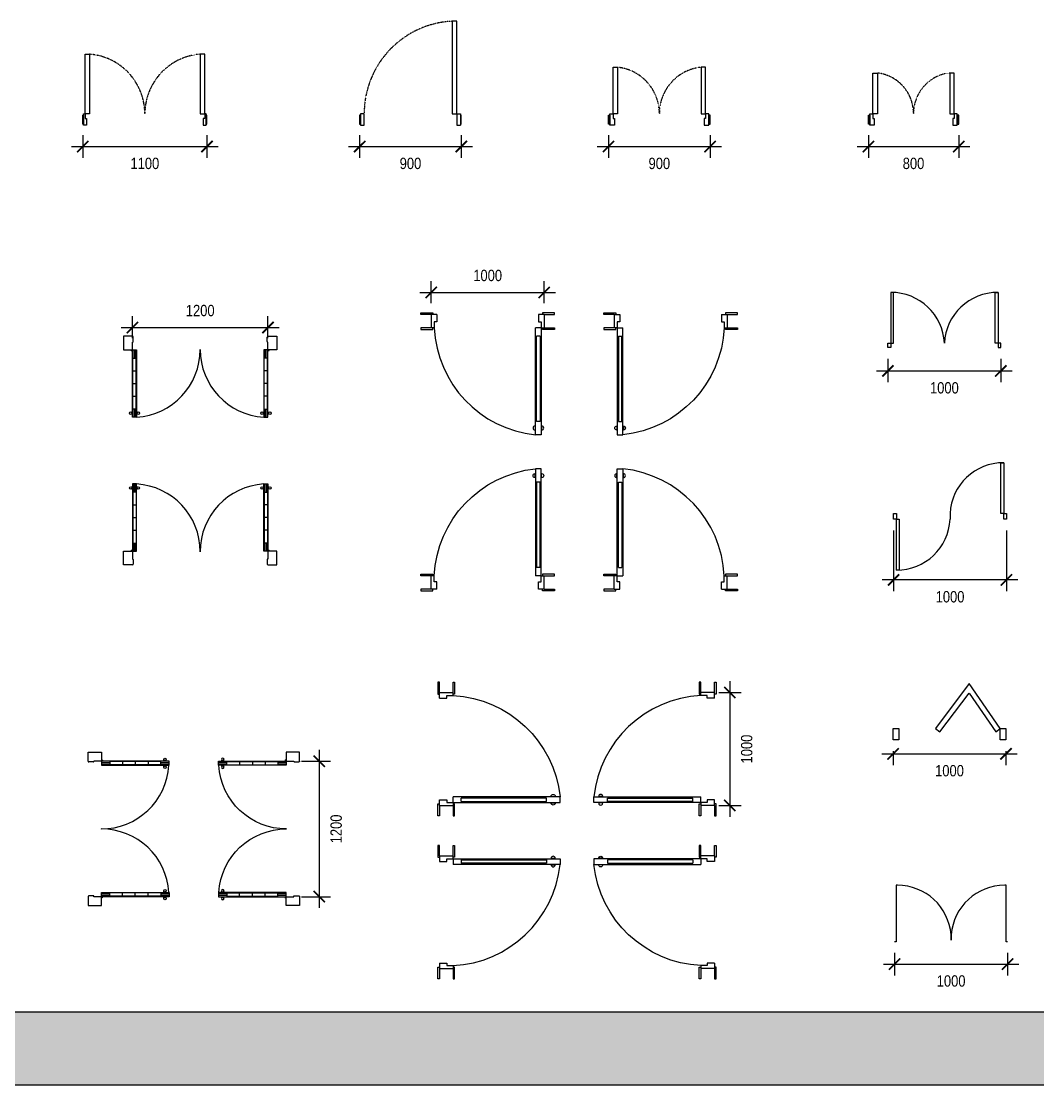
# Model space of a CAD drawing. Header units: millimetres. Extents: x -8671 to 35270, y 66420 to 88108.
# Drawn here: x 3152 to 12151, y 66420 to 75837 of the extents above; entities that cross this region are included whole.
import ezdxf

# ---------------------------------------------------------------- set-up
doc = ezdxf.new("R2010")
doc.units = ezdxf.units.MM
doc.linetypes.add('HIDDEN4', pattern=[0.09375, 0.0625, -0.03125])
doc.styles.add('DIM', font='', dxfattribs={"height": 100})
doc.styles.get('DIM').set_extended_font_data('VNI-Helve-Condense')
doc.dimstyles.new('100', dxfattribs={"dimtxt": 100, "dimasz": 100, "dimexe": 100, "dimexo": 100, "dimgap": 100, "dimtad": 2, "dimdec": 0, "dimzin": 0, "dimdsep": 46, "dimtxsty": 'DIM', "dimblk": 'ARCHTICK', "dimcen": 100, "dimdle": 100, "dimadec": 0, "dimazin": 0, "dimtfac": 1, "dimtdec": 0, "dimtofl": 0, "dimtmove": 0, "dimatfit": 3, "dimldrblk": 'ARCHTICK', "dimfxl": 0, "dimtolj": 1, "dimtzin": 0, "dimarcsym": 0})

# ---------------------------------------------------------------- blocks, each defined once
blk = doc.blocks.new('A$C55841D6B')
for points in [[(60.3, 628.2), (60.3, 100), (20.3, 100), (20.3, 628.2)], [(1039.7, 628.2), (1039.7, 100), (1079.7, 100), (1079.7, 628.2)], [(6.1, 100), (20.3, 100), (20.3, 60), (32.4, 60), (32.4, 16.2), (32.4, 0), (6.1, 0)], [(1093.9, 100), (1079.7, 100), (1079.7, 60), (1067.6, 60), (1067.6, 16.2), (1067.6, 0), (1093.9, 0)], [(6.1, 10), (0, 10), (0, 90), (6.1, 90)], [(1093.9, 10), (1100, 10), (1100, 90), (1093.9, 90)]]:
    blk.add_lwpolyline(points, close=True)
at = {"linetype": 'HIDDEN4'}
for centre, start, end in [((20.3, 100), 359.95577, 85.66933), ((1079.7, 100), 94.33067, 180.04423)]:
    blk.add_arc(centre, 529.7, start, end, dxfattribs=at)
blk = doc.blocks.new('A$C0CE462CD')
for p, q in [((860, 100), (860, 0)), ((860, 0), (893.9, 0))]:
    blk.add_line(p, q)
for points in [[(860, 100), (860, 920), (818.4, 920), (818.4, 100)], [(0, 10), (6.1, 10), (6.1, 90), (0, 90)], [(893.9, 10), (900, 10), (900, 90), (893.9, 90)]]:
    blk.add_lwpolyline(points, close=True)
for points in [[(6.1, 0), (40, 0), (40, 100), (6.1, 100)], [(6.1, 100), (6.1, 0)], [(860, 100), (893.9, 100), (893.9, 0)]]:
    blk.add_lwpolyline(points)
at = {"linetype": 'HIDDEN4'}
blk.add_arc((859.1, 101.9), 819.1, 92.8508, 180.13091, dxfattribs=at)
blk = doc.blocks.new('A$C50204844')
for points in [[(80, 512.2), (80, 100), (40, 100), (40, 512.2)], [(820, 512.2), (820, 100), (860, 100), (860, 512.2)], [(12.2, 100), (40, 100), (40, 60), (52.2, 60), (52.2, 16.2), (52.2, 0), (12.2, 0)], [(887.8, 100), (860, 100), (860, 60), (847.8, 60), (847.8, 16.2), (847.8, 0), (887.8, 0)], [(12.2, 10), (0, 10), (0, 90), (12.2, 90)], [(887.8, 10), (900, 10), (900, 90), (887.8, 90)]]:
    blk.add_lwpolyline(points, close=True)
at = {"linetype": 'HIDDEN4'}
for centre, start, end in [((39.4, 103.6), 359.53125, 84.33015), ((860.6, 103.6), 95.66985, 180.46875)]:
    blk.add_arc(centre, 410.6, start, end, dxfattribs=at)
blk = doc.blocks.new('A$C64F750C2')
for points in [[(80, 461.9), (80, 100), (40, 100), (40, 461.9)], [(720, 461.9), (720, 100), (760, 100), (760, 461.9)], [(12.2, 100), (40, 100), (40, 60), (52.2, 60), (52.2, 16.2), (52.2, 0), (12.2, 0)], [(787.8, 100), (760, 100), (760, 60), (747.8, 60), (747.8, 16.2), (747.8, 0), (787.8, 0)], [(12.2, 10), (0, 10), (0, 90), (12.2, 90)], [(787.8, 10), (800, 10), (800, 90), (787.8, 90)]]:
    blk.add_lwpolyline(points, close=True)
at = {"linetype": 'HIDDEN4'}
for centre, start, end in [((39.4, 103.6), 359.53125, 83.54079), ((760.6, 103.6), 96.45921, 180.46875)]:
    blk.add_arc(centre, 360.6, start, end, dxfattribs=at)
blk = doc.blocks.new('_ArchTick')
at = {"color": 0, "linetype": 'ByBlock', "const_width": 0.15}
blk.add_lwpolyline([(-0.5, -0.5), (0.5, 0.5)], dxfattribs=at)
blk = doc.blocks.new('*D95')
at = {"color": 0, "lineweight": -2}
for p, q in [((3696.1, 74827.2), (3696.1, 74627.9)), ((4796.1, 74827.2), (4796.1, 74627.9)), ((3596.1, 74727.9), (4896.1, 74727.9))]:
    blk.add_line(p, q, dxfattribs=at)
at = {"layer": 'DEFPOINTS', "color": 0}
for p in [(3696.1, 74927.2), (4796.1, 74927.2), (4796.1, 74727.9)]:
    blk.add_point(p, dxfattribs=at)
at = {"color": 0, "lineweight": -2, "xscale": 100, "yscale": 100, "zscale": 100, "rotation": 180}
blk.add_blockref('_ArchTick', (3696.1, 74727.9), dxfattribs=at)
at = {"color": 0, "lineweight": -2, "xscale": 100, "yscale": 100, "zscale": 100}
blk.add_blockref('_ArchTick', (4796.1, 74727.9), dxfattribs=at)
at = {"color": 0, "insert": (4246.1, 74577.9), "char_height": 100, "attachment_point": 5, "style": 'DIM'}
blk.add_mtext('\\A1;1100', dxfattribs=at)
blk = doc.blocks.new('*D96')
at = {"color": 0, "lineweight": -2}
for p, q in [((6148, 74827.2), (6148, 74627.9)), ((7048, 74827.2), (7048, 74627.9)), ((6048, 74727.9), (7148, 74727.9))]:
    blk.add_line(p, q, dxfattribs=at)
at = {"layer": 'DEFPOINTS', "color": 0}
for p in [(6148, 74927.2), (7048, 74927.2), (7048, 74727.9)]:
    blk.add_point(p, dxfattribs=at)
at = {"color": 0, "lineweight": -2, "xscale": 100, "yscale": 100, "zscale": 100, "rotation": 180}
blk.add_blockref('_ArchTick', (6148, 74727.9), dxfattribs=at)
at = {"color": 0, "lineweight": -2, "xscale": 100, "yscale": 100, "zscale": 100}
blk.add_blockref('_ArchTick', (7048, 74727.9), dxfattribs=at)
at = {"color": 0, "insert": (6598, 74577.9), "char_height": 100, "attachment_point": 5, "style": 'DIM'}
blk.add_mtext('\\A1;900', dxfattribs=at)
blk = doc.blocks.new('*D97')
at = {"color": 0, "lineweight": -2}
for p, q in [((8351.3, 74827.2), (8351.3, 74627.9)), ((9251.3, 74827.2), (9251.3, 74627.9)), ((8251.3, 74727.9), (9351.3, 74727.9))]:
    blk.add_line(p, q, dxfattribs=at)
at = {"layer": 'DEFPOINTS', "color": 0}
for p in [(8351.3, 74927.2), (9251.3, 74927.2), (9251.3, 74727.9)]:
    blk.add_point(p, dxfattribs=at)
at = {"color": 0, "lineweight": -2, "xscale": 100, "yscale": 100, "zscale": 100, "rotation": 180}
blk.add_blockref('_ArchTick', (8351.3, 74727.9), dxfattribs=at)
at = {"color": 0, "lineweight": -2, "xscale": 100, "yscale": 100, "zscale": 100}
blk.add_blockref('_ArchTick', (9251.3, 74727.9), dxfattribs=at)
at = {"color": 0, "insert": (8801.3, 74577.9), "char_height": 100, "attachment_point": 5, "style": 'DIM'}
blk.add_mtext('\\A1;900', dxfattribs=at)
blk = doc.blocks.new('*D98')
at = {"color": 0, "lineweight": -2}
for p, q in [((10651.8, 74827.2), (10651.8, 74627.9)), ((11451.8, 74827.2), (11451.8, 74627.9)), ((10551.8, 74727.9), (11551.8, 74727.9))]:
    blk.add_line(p, q, dxfattribs=at)
at = {"layer": 'DEFPOINTS', "color": 0}
for p in [(10651.8, 74927.2), (11451.8, 74927.2), (11451.8, 74727.9)]:
    blk.add_point(p, dxfattribs=at)
at = {"color": 0, "lineweight": -2, "xscale": 100, "yscale": 100, "zscale": 100, "rotation": 180}
blk.add_blockref('_ArchTick', (10651.8, 74727.9), dxfattribs=at)
at = {"color": 0, "lineweight": -2, "xscale": 100, "yscale": 100, "zscale": 100}
blk.add_blockref('_ArchTick', (11451.8, 74727.9), dxfattribs=at)
at = {"color": 0, "insert": (11051.8, 74577.9), "char_height": 100, "attachment_point": 5, "style": 'DIM'}
blk.add_mtext('\\A1;800', dxfattribs=at)
blk = doc.blocks.new('format')
at = {"true_color": 0x546d8e}
h = blk.add_hatch(color=155, dxfattribs=at)
h.set_gradient(color1=(68, 68, 68), color2=(84, 109, 142), tint=1)
h.paths.add_polyline_path([(-4942.5, 67066), (-4942.5, 66419.8), (35270.4, 66419.8), (35270.4, 67066)])
at = {"color": 155, "true_color": 0x546d8e}
for p, q in [((-4942.5, 67066), (35270.4, 67066)), ((-4942.5, 66419.8), (35270.4, 66419.8))]:
    blk.add_line(p, q, dxfattribs=at)
blk = doc.blocks.new('A$C5C480009')
for p, q in [((0, 717.3), (0, 597.3)), ((79.3, 717.3), (0, 717.3)), ((79.3, 601), (79.3, 666.1)), ((79.3, 666.1), (82.9, 666.1)), ((86.6, 669.8), (86.6, 710)), ((1271.9, 669.8), (1271.9, 710)), ((1279.3, 666.1), (1275.6, 666.1)), ((1279.3, 717.3), (1358.5, 717.3)), ((1279.3, 601), (1279.3, 666.1)), ((1358.5, 717.3), (1358.5, 597.3)), ((0, 597.3), (75.6, 597.3)), ((78.1, 591.3), (68.2, 591.3)), ((73.1, 586.3), (73.1, 596.2)), ((79.3, 597.3), (78.2, 598.4)), ((79.3, 0), (79.3, 597.3)), ((79.3, 597.3), (115.9, 597.3)), ((90.2, 597.3), (90.2, 524.2)), ((104.9, 597.3), (104.9, 524.2)), ((115.9, 597.3), (115.9, 0)), ((680.3, 597.3), (678.3, 597.3)), ((680.3, 597.3), (678.3, 597.3)), ((680.3, 597.3), (678.3, 597.3)), ((1242.7, 597.3), (1242.7, 0)), ((1279.3, 597.3), (1242.7, 597.3)), ((1253.7, 597.3), (1253.7, 524.2)), ((1268.3, 597.3), (1268.3, 524.2)), ((1279.3, 597.3), (1280.3, 598.4)), ((1279.3, 0), (1279.3, 597.3)), ((1280.4, 591.3), (1290.4, 591.3)), ((1358.5, 597.3), (1282.9, 597.3)), ((1285.4, 586.3), (1285.4, 596.2)), ((79.3, 524.2), (115.9, 524.2)), ((82.9, 73.2), (82.9, 524.2)), ((112.2, 73.2), (112.2, 524.2)), ((1279.3, 524.2), (1242.7, 524.2)), ((1246.3, 73.2), (1246.3, 524.2)), ((1275.6, 73.2), (1275.6, 524.2)), ((79.3, 411.5), (115.9, 411.5)), ((1279.3, 411.5), (1242.7, 411.5)), ((79.3, 298.8), (115.9, 298.8)), ((1279.3, 298.8), (1242.7, 298.8)), ((79.3, 186.1), (115.9, 186.1)), ((1279.3, 186.1), (1242.7, 186.1)), ((115.9, 73.2), (79.3, 73.2)), ((90.2, 73.2), (90.2, 0)), ((104.9, 73.2), (104.9, 0)), ((1242.7, 73.2), (1279.3, 73.2)), ((1253.7, 73.2), (1253.7, 0)), ((1268.3, 73.2), (1268.3, 0)), ((115.9, 0), (79.3, 0)), ((1242.7, 0), (1279.3, 0))]:
    blk.add_line(p, q)
for centre, radius in [((73.1, 591.3), 3.45), ((1285.4, 591.3), 3.45), ((63, 36.6), 11), ((132.1, 36.6), 11), ((1226.4, 36.6), 11), ((1295.5, 36.6), 11)]:
    blk.add_circle(centre, radius)
for centre, radius, start, end in [((79.3, 710), 7.32, 0, 90), ((82.9, 669.8), 3.66, 270, 0), ((1279.3, 710), 7.32, 90, 180), ((1275.6, 669.8), 3.66, 180, 270), ((75.6, 601), 3.66, 270, 0), ((79.6, 599.7), 599.6, 273.4567, 0.12774), ((1278.9, 599.7), 599.6, 179.87226, 266.5433), ((1282.9, 601), 3.66, 180, 270), ((72, 54), 8.75, 234.96996, 326.28861), ((72, 19.2), 8.75, 33.71139, 125.03004), ((123.1, 54), 8.75, 213.71139, 305.03004), ((123.1, 19.2), 8.75, 54.96996, 146.28861), ((1235.4, 54), 8.75, 234.96996, 326.28861), ((1235.4, 19.2), 8.75, 33.71139, 125.03004), ((1286.5, 54), 8.75, 213.71139, 305.03004), ((1286.5, 19.2), 8.75, 54.96996, 146.28861)]:
    blk.add_arc(centre, radius, start, end)
blk = doc.blocks.new('A$C0D315CAB')
for p, q in [((79.3, 717.3), (79.3, 120)), ((115.9, 717.3), (79.3, 717.3)), ((90.2, 644.2), (90.2, 717.3)), ((104.9, 644.2), (104.9, 717.3)), ((115.9, 120), (115.9, 717.3)), ((1242.7, 120), (1242.7, 717.3)), ((1242.7, 717.3), (1279.3, 717.3)), ((1253.7, 644.2), (1253.7, 717.3)), ((1268.3, 644.2), (1268.3, 717.3)), ((1279.3, 717.3), (1279.3, 120)), ((115.9, 644.2), (79.3, 644.2)), ((82.9, 644.2), (82.9, 193.2)), ((112.2, 644.2), (112.2, 193.2)), ((1242.7, 644.2), (1279.3, 644.2)), ((1246.3, 644.2), (1246.3, 193.2)), ((1275.6, 644.2), (1275.6, 193.2)), ((79.3, 531.2), (115.9, 531.2)), ((1279.3, 531.2), (1242.7, 531.2)), ((79.3, 418.5), (115.9, 418.5)), ((1279.3, 418.5), (1242.7, 418.5)), ((79.3, 305.9), (115.9, 305.9)), ((1279.3, 305.9), (1242.7, 305.9)), ((79.3, 193.2), (115.9, 193.2)), ((90.2, 120), (90.2, 193.2)), ((104.9, 120), (104.9, 193.2)), ((1279.3, 193.2), (1242.7, 193.2)), ((1253.7, 120), (1253.7, 193.2)), ((1268.3, 120), (1268.3, 193.2)), ((0, 120), (75.6, 120)), ((0, 0), (0, 120)), ((78.1, 126.1), (68.2, 126.1)), ((73.1, 131.1), (73.1, 121.1)), ((79.3, 120), (78.2, 118.9)), ((79.3, 120), (115.9, 120)), ((79.3, 116.3), (79.3, 51.2)), ((680.3, 120), (678.3, 120)), ((680.3, 120), (678.3, 120)), ((680.3, 120), (678.3, 120)), ((1279.3, 120), (1242.7, 120)), ((1279.3, 120), (1280.3, 118.9)), ((1279.3, 116.3), (1279.3, 51.2)), ((1280.4, 126.1), (1290.4, 126.1)), ((1358.5, 120), (1282.9, 120)), ((1285.4, 131.1), (1285.4, 121.1)), ((1358.5, 0), (1358.5, 120)), ((79.3, 0), (0, 0)), ((79.3, 51.2), (82.9, 51.2)), ((86.6, 47.6), (86.6, 7.3)), ((1271.9, 47.6), (1271.9, 7.3)), ((1279.3, 51.2), (1275.6, 51.2)), ((1279.3, 0), (1358.5, 0))]:
    blk.add_line(p, q)
for centre, radius in [((63, 680.8), 11), ((132.1, 680.8), 11), ((1226.4, 680.8), 11), ((1295.5, 680.8), 11), ((73.1, 126.1), 3.45), ((1285.4, 126.1), 3.45)]:
    blk.add_circle(centre, radius)
for centre, radius, start, end in [((72, 698.2), 8.75, 234.96996, 326.28861), ((72, 663.4), 8.75, 33.71139, 125.03004), ((79.6, 117.7), 599.6, 359.87226, 86.5433), ((123.1, 698.2), 8.75, 213.71139, 305.03004), ((123.1, 663.4), 8.75, 54.96996, 146.28861), ((1278.9, 117.7), 599.6, 93.4567, 180.12774), ((1235.4, 698.2), 8.75, 234.96996, 326.28861), ((1235.4, 663.4), 8.75, 33.71139, 125.03004), ((1286.5, 698.2), 8.75, 213.71139, 305.03004), ((1286.5, 663.4), 8.75, 54.96996, 146.28861), ((75.6, 116.3), 3.66, 0, 90), ((1282.9, 116.3), 3.66, 90, 180), ((79.3, 7.3), 7.32, 270, 0), ((82.9, 47.6), 3.66, 0, 90), ((1275.6, 47.6), 3.66, 90, 180), ((1279.3, 7.3), 7.32, 180, 270)]:
    blk.add_arc(centre, radius, start, end)
blk = doc.blocks.new('*D107')
at = {"color": 0, "lineweight": -2}
for p, q in [((4136.2, 73031.4), (4136.2, 73224.9)), ((5336.2, 73031.4), (5336.2, 73224.9)), ((4036.2, 73124.9), (5436.2, 73124.9))]:
    blk.add_line(p, q, dxfattribs=at)
at = {"layer": 'DEFPOINTS', "color": 0}
for p in [(5336.2, 73124.9), (4136.2, 72931.4), (5336.2, 72931.4)]:
    blk.add_point(p, dxfattribs=at)
at = {"color": 0, "lineweight": -2, "xscale": 100, "yscale": 100, "zscale": 100, "rotation": 180}
blk.add_blockref('_ArchTick', (4136.2, 73124.9), dxfattribs=at)
at = {"color": 0, "lineweight": -2, "xscale": 100, "yscale": 100, "zscale": 100}
blk.add_blockref('_ArchTick', (5336.2, 73124.9), dxfattribs=at)
at = {"color": 0, "insert": (4736.2, 73274.9), "char_height": 100, "attachment_point": 5, "style": 'DIM'}
blk.add_mtext('\\A1;1200', dxfattribs=at)
blk = doc.blocks.new('A$C118B6EC8')
for p, q in [((0, 1081.3), (105.6, 1081.3)), ((0, 1067.1), (0, 1081.3)), ((91.4, 1067.1), (0, 1067.1)), ((141.4, 1067.1), (91.4, 1067.1)), ((91.4, 1067.1), (91.4, 947.1)), ((105.6, 1081.3), (105.6, 1066.8)), ((141.4, 1067.1), (141.4, 1001.9)), ((1091.4, 1067.1), (1041.4, 1067.1)), ((1041.4, 1067.1), (1041.4, 1001.9)), ((1182.8, 1081.3), (1077.2, 1081.3)), ((1077.2, 1081.3), (1077.2, 1066.8)), ((1091.4, 1067.1), (1091.4, 947.1)), ((1091.4, 1067.1), (1182.8, 1067.1)), ((1182.8, 1067.1), (1182.8, 1081.3)), ((91.4, 947.1), (0, 947.1)), ((0, 947.1), (0, 932.9)), ((117.8, 947.1), (91.4, 947.1)), ((105.6, 932.9), (105.6, 947.5)), ((141.4, 1001.9), (117.8, 1001.9)), ((117.8, 1001.9), (117.8, 947.1)), ((1065, 947.1), (1015, 947.1)), ((1015, 0), (1015, 947.1)), ((1041.4, 1001.9), (1065, 1001.9)), ((1065, 1001.9), (1065, 947.1)), ((1065, 947.1), (1065, 0)), ((1065, 947.1), (1091.4, 947.1)), ((1077.2, 932.9), (1077.2, 947.5)), ((1091.4, 947.1), (1182.8, 947.1)), ((1182.8, 947.1), (1182.8, 932.9)), ((0, 932.9), (105.6, 932.9)), ((1025, 867.1), (1015, 867.1)), ((1055, 874.6), (1025, 874.6)), ((1025, 119.5), (1025, 874.6)), ((1055, 874.6), (1055, 119.5)), ((1065, 867.1), (1055, 867.1)), ((1182.8, 932.9), (1077.2, 932.9)), ((1025, 130), (1015, 130)), ((1055, 119.5), (1025, 119.5)), ((1065, 130), (1055, 130)), ((1010.9, 78.5), (1010.9, 42.4)), ((1069.1, 78.5), (1069.1, 42.4)), ((1065, 0), (1015, 0))]:
    blk.add_line(p, q)
for centre, radius, start, end in [((1120.1, 998), 1003.5, 182.9057, 263.98835), ((1010.9, 60.5), 18.1, 90, 270), ((1069.1, 60.5), 18.1, 270, 90)]:
    blk.add_arc(centre, radius, start, end)
blk = doc.blocks.new('*D109')
at = {"color": 0, "lineweight": -2}
for p, q in [((6781.4, 73341.6), (6781.4, 73535.7)), ((7781.4, 73341.6), (7781.4, 73535.7)), ((6681.4, 73435.7), (7881.4, 73435.7))]:
    blk.add_line(p, q, dxfattribs=at)
at = {"layer": 'DEFPOINTS', "color": 0}
for p in [(7781.4, 73435.7), (6781.4, 73241.6), (7781.4, 73241.6)]:
    blk.add_point(p, dxfattribs=at)
at = {"color": 0, "lineweight": -2, "xscale": 100, "yscale": 100, "zscale": 100, "rotation": 180}
blk.add_blockref('_ArchTick', (6781.4, 73435.7), dxfattribs=at)
at = {"color": 0, "lineweight": -2, "xscale": 100, "yscale": 100, "zscale": 100}
blk.add_blockref('_ArchTick', (7781.4, 73435.7), dxfattribs=at)
at = {"color": 0, "insert": (7281.4, 73585.7), "char_height": 100, "attachment_point": 5, "style": 'DIM'}
blk.add_mtext('\\A1;1000', dxfattribs=at)
blk = doc.blocks.new('*D110')
at = {"color": 0, "lineweight": -2}
for p, q in [((9425, 69992.5), (9425, 68792.5)), ((9329, 69892.5), (9525, 69892.5)), ((9329, 68892.5), (9525, 68892.5))]:
    blk.add_line(p, q, dxfattribs=at)
at = {"layer": 'DEFPOINTS', "color": 0}
for p in [(9229, 69892.5), (9229, 68892.5), (9425, 68892.5)]:
    blk.add_point(p, dxfattribs=at)
at = {"color": 0, "lineweight": -2, "xscale": 100, "yscale": 100, "zscale": 100}
for p, rotation in [((9425, 69892.5), 90), ((9425, 68892.5), 270)]:
    blk.add_blockref('_ArchTick', p, dxfattribs=dict(at, rotation=rotation))
at = {"color": 0, "insert": (9575, 69392.5), "char_height": 100, "attachment_point": 5, "rotation": 90, "style": 'DIM'}
blk.add_mtext('\\A1;1000', dxfattribs=at)
blk = doc.blocks.new('A$C3B810B85')
for p, q in [((0, 1358.5), (120, 1358.5)), ((0, 1279.3), (0, 1358.5)), ((120, 1358.5), (120, 1282.9)), ((47.6, 1271.9), (7.3, 1271.9)), ((116.3, 1279.3), (51.2, 1279.3)), ((51.2, 1279.3), (51.2, 1275.6)), ((120, 1279.3), (118.9, 1280.3)), ((717.3, 1279.3), (120, 1279.3)), ((120, 1279.3), (120, 1242.7)), ((120, 1268.3), (193.2, 1268.3)), ((120, 1253.7), (193.2, 1253.7)), ((120, 1242.7), (717.3, 1242.7)), ((131.1, 1285.4), (121.1, 1285.4)), ((126.1, 1280.4), (126.1, 1290.4)), ((193.2, 1279.3), (193.2, 1242.7)), ((644.2, 1275.6), (193.2, 1275.6)), ((644.2, 1246.3), (193.2, 1246.3)), ((305.9, 1279.3), (305.9, 1242.7)), ((418.5, 1279.3), (418.5, 1242.7)), ((531.2, 1279.3), (531.2, 1242.7)), ((644.2, 1242.7), (644.2, 1279.3)), ((644.2, 1268.3), (717.3, 1268.3)), ((644.2, 1253.7), (717.3, 1253.7)), ((717.3, 1242.7), (717.3, 1279.3)), ((120, 678.3), (120, 680.3)), ((120, 678.3), (120, 680.3)), ((120, 678.3), (120, 680.3)), ((120, 115.9), (717.3, 115.9)), ((120, 79.3), (120, 115.9)), ((120, 104.9), (193.2, 104.9)), ((193.2, 79.3), (193.2, 115.9)), ((644.2, 112.2), (193.2, 112.2)), ((305.9, 79.3), (305.9, 115.9)), ((418.5, 79.3), (418.5, 115.9)), ((531.2, 79.3), (531.2, 115.9)), ((644.2, 115.9), (644.2, 79.3)), ((644.2, 104.9), (717.3, 104.9)), ((717.3, 115.9), (717.3, 79.3)), ((0, 79.3), (0, 0)), ((47.6, 86.6), (7.3, 86.6)), ((51.2, 79.3), (51.2, 82.9)), ((116.3, 79.3), (51.2, 79.3)), ((120, 79.3), (118.9, 78.2)), ((120, 90.2), (193.2, 90.2)), ((717.3, 79.3), (120, 79.3)), ((120, 0), (120, 75.6)), ((131.1, 73.1), (121.1, 73.1)), ((126.1, 78.1), (126.1, 68.2)), ((644.2, 82.9), (193.2, 82.9)), ((644.2, 90.2), (717.3, 90.2)), ((0, 0), (120, 0))]:
    blk.add_line(p, q)
for centre, radius in [((126.1, 1285.4), 3.45), ((680.8, 1295.5), 11), ((680.8, 1226.4), 11), ((680.8, 132.1), 11), ((126.1, 73.1), 3.45), ((680.8, 63), 11)]:
    blk.add_circle(centre, radius)
for centre, radius, start, end in [((7.3, 1279.3), 7.32, 180, 270), ((47.6, 1275.6), 3.66, 270, 0), ((116.3, 1282.9), 3.66, 270, 0), ((117.7, 1278.9), 599.6, 269.87226, 356.5433), ((663.4, 1286.5), 8.75, 303.71139, 35.03004), ((663.4, 1235.4), 8.75, 324.96996, 56.28861), ((698.2, 1286.5), 8.75, 144.96996, 236.28861), ((698.2, 1235.4), 8.75, 123.71139, 215.03004), ((117.7, 79.6), 599.6, 3.4567, 90.12774), ((663.4, 123.1), 8.75, 303.71139, 35.03004), ((698.2, 123.1), 8.75, 144.96996, 236.28861), ((7.3, 79.3), 7.32, 90, 180), ((47.6, 82.9), 3.66, 0, 90), ((116.3, 75.6), 3.66, 0, 90), ((663.4, 72), 8.75, 324.96996, 56.28861), ((698.2, 72), 8.75, 123.71139, 215.03004)]:
    blk.add_arc(centre, radius, start, end)
blk = doc.blocks.new('*D112')
at = {"color": 0, "lineweight": -2}
for p, q in [((5790.3, 69385.2), (5790.3, 67985.2)), ((5633, 69285.2), (5890.3, 69285.2)), ((5633, 68085.2), (5890.3, 68085.2))]:
    blk.add_line(p, q, dxfattribs=at)
at = {"layer": 'DEFPOINTS', "color": 0}
for p in [(5533, 69285.2), (5533, 68085.2), (5790.3, 68085.2)]:
    blk.add_point(p, dxfattribs=at)
at = {"color": 0, "lineweight": -2, "xscale": 100, "yscale": 100, "zscale": 100}
for p, rotation in [((5790.3, 69285.2), 90), ((5790.3, 68085.2), 270)]:
    blk.add_blockref('_ArchTick', p, dxfattribs=dict(at, rotation=rotation))
at = {"color": 0, "insert": (5940.3, 68685.2), "char_height": 100, "attachment_point": 5, "rotation": 90, "style": 'DIM'}
blk.add_mtext('\\A1;1200', dxfattribs=at)
blk = doc.blocks.new('A$C16FA5A5B')
for p, q in [((50, 487.5), (25, 487.5)), ((25, 487.5), (25, 37.5)), ((50, 37.5), (50, 487.5)), ((950, 37.5), (950, 487.5)), ((950, 487.5), (975, 487.5)), ((975, 487.5), (975, 37.5)), ((0, 0), (0, 37.5)), ((0, 37.5), (25, 37.5)), ((25, 0), (0, 0)), ((25, 37.5), (25, 0)), ((25, 37.5), (50, 37.5)), ((975, 37.5), (950, 37.5)), ((975, 37.5), (975, 0)), ((1000, 37.5), (975, 37.5)), ((975, 0), (1000, 0)), ((1000, 0), (1000, 37.5))]:
    blk.add_line(p, q)
for centre, start, end in [((28.6, 15.6), 2.66196, 90.43436), ((971.4, 15.6), 89.56564, 177.33804)]:
    blk.add_arc(centre, 471.9, start, end)
blk = doc.blocks.new('A$C3C570BAE')
for p, q in [((675, 500), (375, 100)), ((950, 100), (675, 500)), ((415, 70), (673.2, 414.3)), ((673.2, 414.3), (908.8, 71.7)), ((0, 0), (0, 100)), ((0, 100), (50, 100)), ((50, 100), (50, 0)), ((375, 100), (415, 70)), ((908.8, 71.7), (950, 100)), ((950, 0), (950, 100)), ((950, 100), (1000, 100)), ((1000, 100), (1000, 0)), ((50, 0), (0, 0)), ((1000, 0), (950, 0))]:
    blk.add_line(p, q)
blk = doc.blocks.new('A$C28A267D9')
for p, q in [((25, 500), (12.5, 500)), ((12.5, 500), (12.5, 0)), ((987.5, 500), (975, 500)), ((987.5, 0), (987.5, 500)), ((500, 12.5), (499.1, 62.5)), ((500.9, 62.5), (500, 12.5)), ((12.5, 0), (0, 0)), ((1000, 0), (987.5, 0))]:
    blk.add_line(p, q)
for centre, start, end in [((25, 24.4), 4.59763, 90), ((975, 24.4), 90, 175.40237)]:
    blk.add_arc(centre, 475.6, start, end)
blk = doc.blocks.new('*D135')
at = {"color": 0, "lineweight": -2}
for p, q in [((10825, 72848.5), (10825, 72640.7)), ((11825, 72848.5), (11825, 72640.7)), ((10725, 72740.7), (11925, 72740.7))]:
    blk.add_line(p, q, dxfattribs=at)
at = {"layer": 'DEFPOINTS', "color": 0}
for p in [(10825, 72948.5), (11825, 72948.5), (11825, 72740.7)]:
    blk.add_point(p, dxfattribs=at)
at = {"color": 0, "lineweight": -2, "xscale": 100, "yscale": 100, "zscale": 100, "rotation": 180}
blk.add_blockref('_ArchTick', (10825, 72740.7), dxfattribs=at)
at = {"color": 0, "lineweight": -2, "xscale": 100, "yscale": 100, "zscale": 100}
blk.add_blockref('_ArchTick', (11825, 72740.7), dxfattribs=at)
at = {"color": 0, "insert": (11325, 72590.7), "char_height": 100, "attachment_point": 5, "style": 'DIM'}
blk.add_mtext('\\A1;1000', dxfattribs=at)
blk = doc.blocks.new('A$C421C437E')
for p, q in [((950, 500), (950, 950)), ((950, 950), (975, 950)), ((975, 950), (975, 500)), ((0, 450), (0, 500)), ((0, 500), (25, 500)), ((25, 500), (25, 450)), ((500, 500), (500, 450)), ((500, 487.5), (500, 450)), ((975, 500), (950, 500)), ((975, 450), (975, 500)), ((975, 500), (1000, 500)), ((1000, 500), (1000, 450)), ((25, 450), (0, 450)), ((25, 0), (25, 450)), ((25, 450), (50, 450)), ((50, 450), (50, 0)), ((1000, 450), (975, 450)), ((50, 0), (25, 0))]:
    blk.add_line(p, q)
for centre, start, end in [((971.4, 478.1), 89.56564, 177.33804), ((28.6, 471.9), 269.56564, 357.33804)]:
    blk.add_arc(centre, 471.9, start, end)
blk = doc.blocks.new('*D137')
at = {"color": 0, "lineweight": -2}
for p, q in [((10875.1, 71327.5), (10875.1, 70790.3)), ((11875.1, 71327.5), (11875.1, 70790.3)), ((11975.1, 70890.3), (10775.1, 70890.3))]:
    blk.add_line(p, q, dxfattribs=at)
at = {"layer": 'DEFPOINTS', "color": 0}
for p in [(10875.1, 71427.5), (11875.1, 71427.5), (10875.1, 70890.3)]:
    blk.add_point(p, dxfattribs=at)
at = {"color": 0, "lineweight": -2, "xscale": 100, "yscale": 100, "zscale": 100, "rotation": 180}
blk.add_blockref('_ArchTick', (10875.1, 70890.3), dxfattribs=at)
at = {"color": 0, "lineweight": -2, "xscale": 100, "yscale": 100, "zscale": 100}
blk.add_blockref('_ArchTick', (11875.1, 70890.3), dxfattribs=at)
at = {"color": 0, "insert": (11375.1, 70740.3), "char_height": 100, "attachment_point": 5, "style": 'DIM'}
blk.add_mtext('\\A1;1000', dxfattribs=at)
blk = doc.blocks.new('*D138')
at = {"color": 0, "lineweight": -2}
for p, q in [((10770.3, 69350), (11970.3, 69350)), ((10870.3, 69373.8), (10870.3, 69250)), ((11870.3, 69373.8), (11870.3, 69250))]:
    blk.add_line(p, q, dxfattribs=at)
at = {"layer": 'DEFPOINTS', "color": 0}
for p in [(10870.3, 69473.8), (11870.3, 69473.8), (11870.3, 69350)]:
    blk.add_point(p, dxfattribs=at)
at = {"color": 0, "lineweight": -2, "xscale": 100, "yscale": 100, "zscale": 100, "rotation": 180}
blk.add_blockref('_ArchTick', (10870.3, 69350), dxfattribs=at)
at = {"color": 0, "lineweight": -2, "xscale": 100, "yscale": 100, "zscale": 100}
blk.add_blockref('_ArchTick', (11870.3, 69350), dxfattribs=at)
at = {"color": 0, "insert": (11370.3, 69200), "char_height": 100, "attachment_point": 5, "style": 'DIM'}
blk.add_mtext('\\A1;1000', dxfattribs=at)
blk = doc.blocks.new('*D139')
at = {"color": 0, "lineweight": -2}
for p, q in [((10884.6, 67586.4), (10884.6, 67388.1)), ((11884.6, 67586.4), (11884.6, 67388.1)), ((10784.6, 67488.1), (11984.6, 67488.1))]:
    blk.add_line(p, q, dxfattribs=at)
at = {"layer": 'DEFPOINTS', "color": 0}
for p in [(10884.6, 67686.4), (11884.6, 67686.4), (11884.6, 67488.1)]:
    blk.add_point(p, dxfattribs=at)
at = {"color": 0, "lineweight": -2, "xscale": 100, "yscale": 100, "zscale": 100, "rotation": 180}
blk.add_blockref('_ArchTick', (10884.6, 67488.1), dxfattribs=at)
at = {"color": 0, "lineweight": -2, "xscale": 100, "yscale": 100, "zscale": 100}
blk.add_blockref('_ArchTick', (11884.6, 67488.1), dxfattribs=at)
at = {"color": 0, "insert": (11384.6, 67338.1), "char_height": 100, "attachment_point": 5, "style": 'DIM'}
blk.add_mtext('\\A1;1000', dxfattribs=at)

msp = doc.modelspace()

# ---------------------------------------------------------------- block references
for name, p in [('format', (0, 0)), ('A$C0CE462CD', (6148, 74917.2)), ('A$C55841D6B', (3696.1, 74917.2)), ('A$C50204844', (8351.3, 74917.2)), ('A$C64F750C2', (10651.8, 74917.2)), ('A$C16FA5A5B', (10825, 72948.5)), ('A$C118B6EC8', (6690, 72174.5)), ('A$C5C480009', (4057, 72330.4)), ('A$C421C437E', (10875.1, 70977.5)), ('A$C0D315CAB', (4057, 71023.8)), ('A$C3C570BAE', (10870.3, 69473.8)), ('A$C3B810B85', (3743.3, 68005.9)), ('A$C28A267D9', (10884.6, 67686.4))]:
    msp.add_blockref(name, p)
at = {"xscale": -1}
for name, p in [('A$C118B6EC8', (9494.1, 72174.5)), ('A$C3B810B85', (5616.8, 68005.9))]:
    msp.add_blockref(name, p, dxfattribs=at)
for p, rotation in [((6690, 71874.5), 180), ((7921.9, 69983.9), 90), ((8221.8, 67356.4), 270)]:
    msp.add_blockref('A$C118B6EC8', p, dxfattribs=dict(at, rotation=rotation))
for p, rotation in [((9494.1, 71874.5), 180), ((8221.8, 69983.9), 270), ((7921.9, 67356.4), 90)]:
    msp.add_blockref('A$C118B6EC8', p, dxfattribs=dict(rotation=rotation))

# ---------------------------------------------------------------- dimensions: what is measured, and where the dimension line sits
for base, p1, p2, picture, middle in [((4796.1, 74727.9), (3696.1, 74927.2), (4796.1, 74927.2), '*D95', (4246.1, 74577.9)), ((7048, 74727.9), (6148, 74927.2), (7048, 74927.2), '*D96', (6598, 74577.9)), ((9251.3, 74727.9), (8351.3, 74927.2), (9251.3, 74927.2), '*D97', (8801.3, 74577.9)), ((11451.8, 74727.9), (10651.8, 74927.2), (11451.8, 74927.2), '*D98', (11051.8, 74577.9)), ((7781.4, 73435.7), (6781.4, 73241.6), (7781.4, 73241.6), '*D109', (7281.4, 73585.7)), ((5336.2, 73124.9), (4136.2, 72931.4), (5336.2, 72931.4), '*D107', (4736.2, 73274.9)), ((11825, 72740.7), (10825, 72948.5), (11825, 72948.5), '*D135', (11325, 72590.7)), ((10875.1, 70890.3), (11875.1, 71427.5), (10875.1, 71427.5), '*D137', (11375.1, 70740.3)), ((11870.3, 69350), (10870.3, 69473.8), (11870.3, 69473.8), '*D138', (11370.3, 69200)), ((11884.6, 67488.1), (10884.6, 67686.4), (11884.6, 67686.4), '*D139', (11384.6, 67338.1))]:
    dim = msp.add_linear_dim(base=base, p1=p1, p2=p2, dimstyle='100')
    dim.commit()
    dim.dimension.update_dxf_attribs({"geometry": picture, "text_midpoint": middle})
for base, p1, p2, picture, middle in [((9425, 68892.5), (9229, 69892.5), (9229, 68892.5), '*D110', (9575, 69392.5)), ((5790.3, 68085.2), (5533, 69285.2), (5533, 68085.2), '*D112', (5940.3, 68685.2))]:
    dim = msp.add_linear_dim(base=base, p1=p1, p2=p2, angle=90, dimstyle='100')
    dim.commit()
    dim.dimension.update_dxf_attribs({"geometry": picture, "text_midpoint": middle})

doc.saveas('drawing.dxf')
